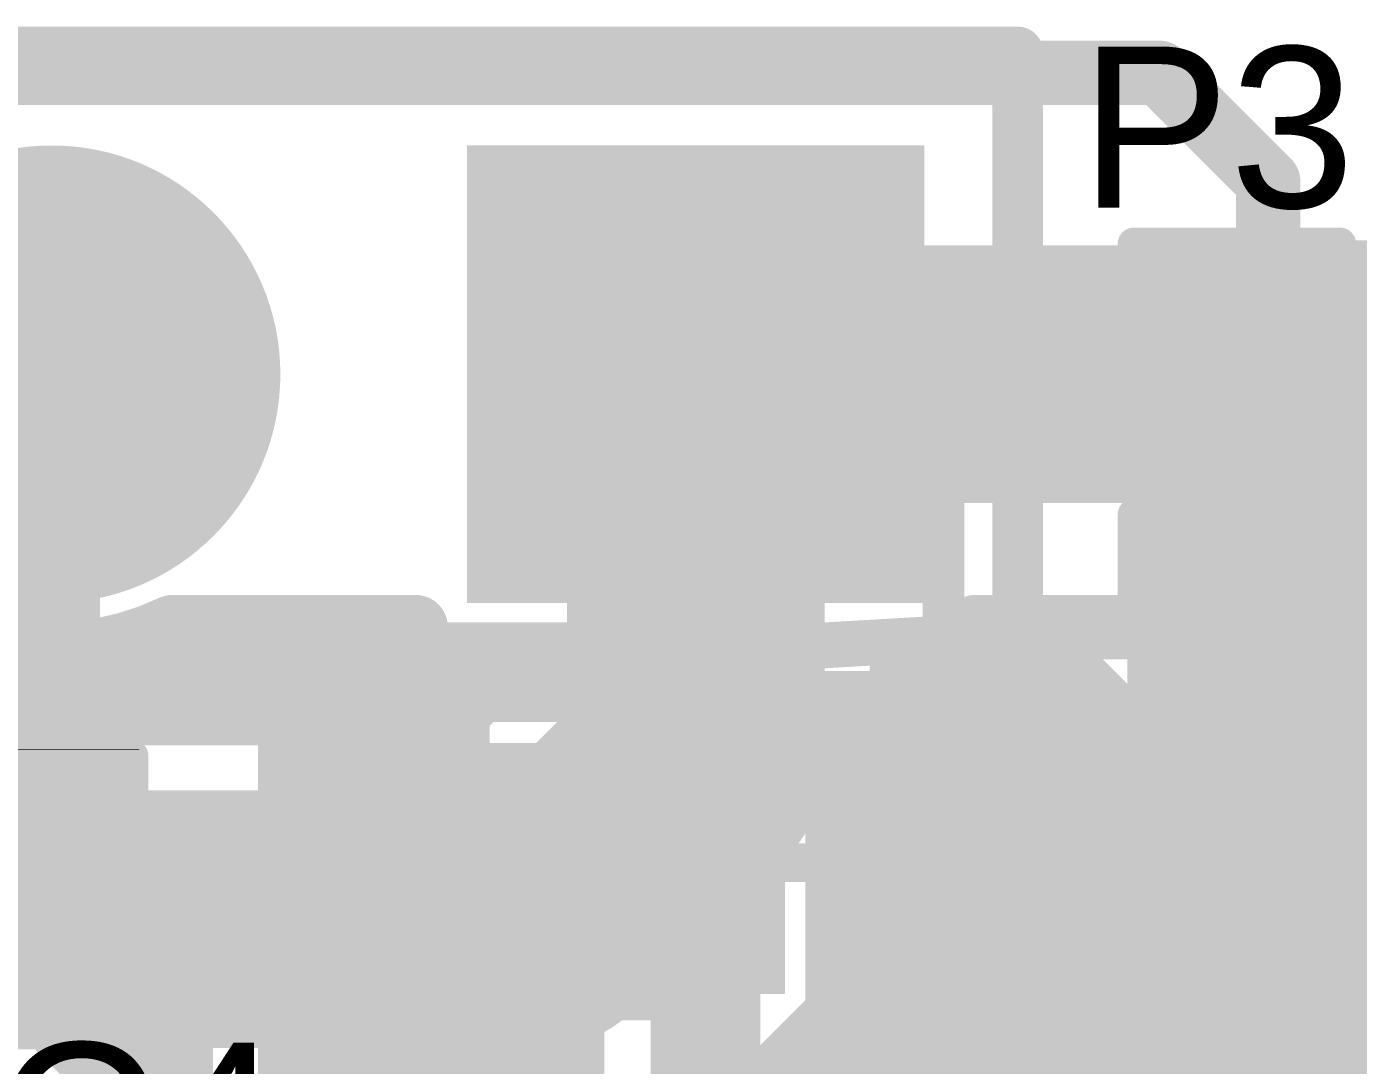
# Model space of a CAD drawing. Header units: millimetres. Extents: x 0.01 to 1.77, y 0.01 to 0.78.
# Drawn here: x 0.8551 to 1.0619, y 0.62 to 0.7812 of the extents above; entities that cross this region are included whole.
import ezdxf

# ---------------------------------------------------------------- set-up
doc = ezdxf.new("R2010")
doc.units = ezdxf.units.MM
doc.header["$MEASUREMENT"] = 0
for name, color, linetype in [('BottomLayer', 5, 'Continuous'), ('BottomOverlay', 54, 'Continuous'), ('BottomSolder', 6, 'Continuous'), ('MultiLayer', 9, 'Continuous'), ('PadHoleLayer', 156, 'Continuous'), ('TopLayer', 1, 'Continuous'), ('TopOverlay', 2, 'Continuous'), ('TopPaste', 8, 'Continuous'), ('TopSolder', 216, 'Continuous')]:
    doc.layers.add(name, color=color, linetype=linetype)
doc.styles.add('Arial', font='', dxfattribs={"height": 0.2})
doc.styles.get('Arial').set_extended_font_data('Arial')

# ---------------------------------------------------------------- blocks, each defined once
blk = doc.blocks.new('R__0402_17')
at = {"layer": 'TopLayer'}
for points in [[(-0.0275, -0.0125), (-0.0275, 0.0125), (-0.0095, 0.0125), (-0.0095, -0.0125)], [(0.0095, -0.0125), (0.0095, 0.0125), (0.0275, 0.0125), (0.0275, -0.0125)]]:
    blk.add_hatch(color=1, dxfattribs=at).paths.add_polyline_path(points)
at = {"layer": 'TopPaste'}
for points in [[(-0.0275, -0.0125), (-0.0275, 0.0125), (-0.0095, 0.0125), (-0.0095, -0.0125)], [(0.0095, -0.0125), (0.0095, 0.0125), (0.0275, 0.0125), (0.0275, -0.0125)]]:
    blk.add_hatch(color=8, dxfattribs=at).paths.add_polyline_path(points)
at = {"layer": 'TopSolder'}
for points in [[(-0.0315, -0.0165), (-0.0315, 0.0165), (-0.0055, 0.0165), (-0.0055, -0.0165)], [(0.0055, -0.0165), (0.0055, 0.0165), (0.0315, 0.0165), (0.0315, -0.0165)]]:
    blk.add_hatch(color=216, dxfattribs=at).paths.add_polyline_path(points)
at = {"layer": 'TopOverlay'}
for points, const_width in [([(-0.031, 0.016), (-0.031, -0.016)], 0.005), ([(0.031, 0.016), (-0.031, 0.016)], 0.005), ([(0.031, 0.016), (0.031, -0.016)], 0.005), ([(0.031, -0.016), (-0.031, -0.016)], 0.005), ([(0.032, -0.017), (-0.032, -0.017)], 0.000127)]:
    blk.add_lwpolyline(points, dxfattribs=dict(at, const_width=const_width))
for points, const_width in [([(-0.03225, 0.016, 1), (-0.02975, 0.016, 1)], 0.0025), ([(-0.03225, 0.016, 1), (-0.02975, 0.016, 1)], 0.0025), ([(0.02975, 0.016, 1), (0.03225, 0.016, 1)], 0.0025), ([(0.02975, 0.016, 1), (0.03225, 0.016, 1)], 0.0025), ([(-0.03225, -0.016, 1), (-0.02975, -0.016, 1)], 0.0025), ([(-0.03225, -0.016, 1), (-0.02975, -0.016, 1)], 0.0025), ([(0.02975, -0.016, 1), (0.03225, -0.016, 1)], 0.0025), ([(0.02975, -0.016, 1), (0.03225, -0.016, 1)], 0.0025), ([(-0.03203, -0.017, 1), (-0.03197, -0.017, 1)], 0.0000635), ([(0.03197, -0.017, 1), (0.03203, -0.017, 1)], 0.0000635)]:
    blk.add_lwpolyline(points, format="xyb", close=True, dxfattribs=dict(at, const_width=const_width))
blk = doc.blocks.new('HDR1X10_31')
at = {"layer": 'BottomLayer'}
blk.add_hatch(color=5, dxfattribs=at).paths.add_polyline_path([(-0.0315, 0.0315), (0.0315, 0.0315), (0.0315, -0.0315), (-0.0315, -0.0315)])
h = blk.add_hatch(color=5, dxfattribs=at)
edge = h.paths.add_edge_path()
edge.add_arc((0.1, 0), 0.0315, 0, 360)
at = {"layer": 'BottomSolder'}
blk.add_hatch(color=6, dxfattribs=at).paths.add_polyline_path([(-0.0355, 0.0355), (0.0355, 0.0355), (0.0355, -0.0355), (-0.0355, -0.0355)])
h = blk.add_hatch(color=6, dxfattribs=at)
edge = h.paths.add_edge_path()
edge.add_arc((0.1, 0), 0.0355, 0, 360)
at = {"layer": 'MultiLayer'}
blk.add_hatch(color=9, dxfattribs=at).paths.add_polyline_path([(-0.0315, 0.0315), (0.0315, 0.0315), (0.0315, -0.0315), (-0.0315, -0.0315)])
h = blk.add_hatch(color=9, dxfattribs=at)
edge = h.paths.add_edge_path()
edge.add_arc((0.1, 0), 0.0315, 0, 360)
at = {"layer": 'PadHoleLayer'}
h = blk.add_hatch(color=156, dxfattribs=at)
edge = h.paths.add_edge_path()
edge.add_arc((0, 0), 0.01969, 0, 360)
h = blk.add_hatch(color=156, dxfattribs=at)
edge = h.paths.add_edge_path()
edge.add_arc((0.1, 0), 0.01969, 0, 360)
at = {"layer": 'TopLayer'}
blk.add_hatch(color=1, dxfattribs=at).paths.add_polyline_path([(-0.0315, 0.0315), (0.0315, 0.0315), (0.0315, -0.0315), (-0.0315, -0.0315)])
h = blk.add_hatch(color=1, dxfattribs=at)
edge = h.paths.add_edge_path()
edge.add_arc((0.1, 0), 0.0315, 0, 360)
at = {"layer": 'TopSolder'}
blk.add_hatch(color=216, dxfattribs=at).paths.add_polyline_path([(-0.0355, 0.0355), (0.0355, 0.0355), (0.0355, -0.0355), (-0.0355, -0.0355)])
h = blk.add_hatch(color=216, dxfattribs=at)
edge = h.paths.add_edge_path()
edge.add_arc((0.1, 0), 0.0355, 0, 360)
at = {"layer": 'TopOverlay', "const_width": 0.00787}
for points in [[(0.025, 0.05), (-0.05, 0.05)], [(-0.05, 0.05), (-0.05, -0.05)], [(0.95, 0.05), (0.025, 0.05)], [(0.95, -0.05), (-0.05, -0.05)]]:
    blk.add_lwpolyline(points, dxfattribs=at)
at = {"layer": 'TopOverlay', "const_width": 0.00394}
for points in [[(-0.05197, 0.05, 1), (-0.04803, 0.05, 1)], [(-0.05197, 0.05, 1), (-0.04803, 0.05, 1)], [(0.02303, 0.05, 1), (0.02697, 0.05, 1)], [(0.02303, 0.05, 1), (0.02697, 0.05, 1)], [(-0.05197, -0.05, 1), (-0.04803, -0.05, 1)], [(-0.05197, -0.05, 1), (-0.04803, -0.05, 1)]]:
    blk.add_lwpolyline(points, format="xyb", close=True, dxfattribs=at)
blk = doc.blocks.new('SMA_40')
at = {"layer": 'TopLayer'}
blk.add_hatch(color=1, dxfattribs=at).paths.add_polyline_path([(0.02953, 0.03346), (0.12795, 0.03346), (0.12795, -0.03346), (0.02953, -0.03346)])
at = {"layer": 'TopPaste'}
blk.add_hatch(color=8, dxfattribs=at).paths.add_polyline_path([(0.02953, 0.03346), (0.12795, 0.03346), (0.12795, -0.03346), (0.02953, -0.03346)])
at = {"layer": 'TopSolder'}
blk.add_hatch(color=216, dxfattribs=at).paths.add_polyline_path([(0.02553, 0.03746), (0.13195, 0.03746), (0.13195, -0.03746), (0.02553, -0.03746)])
blk = doc.blocks.new('C__0805_58')
at = {"layer": 'TopLayer'}
for points in [[(-0.06, 0.03), (-0.02, 0.03), (-0.02, -0.03), (-0.06, -0.03)], [(0.02, 0.03), (0.06, 0.03), (0.06, -0.03), (0.02, -0.03)]]:
    blk.add_hatch(color=1, dxfattribs=at).paths.add_polyline_path(points)
at = {"layer": 'TopPaste'}
for points in [[(-0.06, 0.03), (-0.02, 0.03), (-0.02, -0.03), (-0.06, -0.03)], [(0.02, 0.03), (0.06, 0.03), (0.06, -0.03), (0.02, -0.03)]]:
    blk.add_hatch(color=8, dxfattribs=at).paths.add_polyline_path(points)
at = {"layer": 'TopSolder'}
for points in [[(-0.06276, 0.03276), (-0.01724, 0.03276), (-0.01724, -0.03276), (-0.06276, -0.03276)], [(0.01724, 0.03276), (0.06276, 0.03276), (0.06276, -0.03276), (0.01724, -0.03276)]]:
    blk.add_hatch(color=216, dxfattribs=at).paths.add_polyline_path(points)
at = {"layer": 'TopOverlay', "const_width": 0.005}
for points in [[(-0.024, 0.034), (-0.064, 0.034)], [(-0.064, 0.034), (-0.064, -0.034)], [(0.064, 0.034), (0.024, 0.034)], [(0.064, 0.034), (0.064, -0.034)], [(-0.024, -0.034), (-0.064, -0.034)], [(0.064, -0.034), (0.024, -0.034)]]:
    blk.add_lwpolyline(points, dxfattribs=at)
at = {"layer": 'TopOverlay', "const_width": 0.0025}
for points in [[(-0.06525, 0.034, 1), (-0.06275, 0.034, 1)], [(-0.06525, 0.034, 1), (-0.06275, 0.034, 1)], [(-0.02525, 0.034, 1), (-0.02275, 0.034, 1)], [(0.02275, 0.034, 1), (0.02525, 0.034, 1)], [(0.06275, 0.034, 1), (0.06525, 0.034, 1)], [(0.06275, 0.034, 1), (0.06525, 0.034, 1)], [(-0.06525, -0.034, 1), (-0.06275, -0.034, 1)], [(-0.06525, -0.034, 1), (-0.06275, -0.034, 1)], [(-0.02525, -0.034, 1), (-0.02275, -0.034, 1)], [(0.02275, -0.034, 1), (0.02525, -0.034, 1)], [(0.06275, -0.034, 1), (0.06525, -0.034, 1)], [(0.06275, -0.034, 1), (0.06525, -0.034, 1)]]:
    blk.add_lwpolyline(points, format="xyb", close=True, dxfattribs=at)
blk = doc.blocks.new('C__0402_59')
at = {"layer": 'TopLayer'}
for points in [[(-0.0275, -0.0125), (-0.0275, 0.0125), (-0.0095, 0.0125), (-0.0095, -0.0125)], [(0.0095, -0.0125), (0.0095, 0.0125), (0.0275, 0.0125), (0.0275, -0.0125)]]:
    blk.add_hatch(color=1, dxfattribs=at).paths.add_polyline_path(points)
at = {"layer": 'TopPaste'}
for points in [[(-0.0275, -0.0125), (-0.0275, 0.0125), (-0.0095, 0.0125), (-0.0095, -0.0125)], [(0.0095, -0.0125), (0.0095, 0.0125), (0.0275, 0.0125), (0.0275, -0.0125)]]:
    blk.add_hatch(color=8, dxfattribs=at).paths.add_polyline_path(points)
at = {"layer": 'TopSolder'}
for points in [[(-0.02986, -0.01486), (-0.02986, 0.01486), (-0.00714, 0.01486), (-0.00714, -0.01486)], [(0.00714, -0.01486), (0.00714, 0.01486), (0.02986, 0.01486), (0.02986, -0.01486)]]:
    blk.add_hatch(color=216, dxfattribs=at).paths.add_polyline_path(points)
at = {"layer": 'TopOverlay', "const_width": 0.005}
for points in [[(-0.031, 0.016), (-0.011, 0.016)], [(-0.031, 0.016), (-0.031, -0.016)], [(0.011, 0.016), (0.031, 0.016)], [(0.031, 0.016), (0.031, -0.016)], [(-0.031, -0.016), (-0.011, -0.016)], [(0.011, -0.016), (0.031, -0.016)]]:
    blk.add_lwpolyline(points, dxfattribs=at)
at = {"layer": 'TopOverlay', "const_width": 0.0025}
for points in [[(-0.03225, 0.016, 1), (-0.02975, 0.016, 1)], [(-0.03225, 0.016, 1), (-0.02975, 0.016, 1)], [(-0.01225, 0.016, 1), (-0.00975, 0.016, 1)], [(0.00975, 0.016, 1), (0.01225, 0.016, 1)], [(0.02975, 0.016, 1), (0.03225, 0.016, 1)], [(0.02975, 0.016, 1), (0.03225, 0.016, 1)], [(-0.03225, -0.016, 1), (-0.02975, -0.016, 1)], [(-0.03225, -0.016, 1), (-0.02975, -0.016, 1)], [(-0.01225, -0.016, 1), (-0.00975, -0.016, 1)], [(0.00975, -0.016, 1), (0.01225, -0.016, 1)], [(0.02975, -0.016, 1), (0.03225, -0.016, 1)], [(0.02975, -0.016, 1), (0.03225, -0.016, 1)]]:
    blk.add_lwpolyline(points, format="xyb", close=True, dxfattribs=at)

msp = doc.modelspace()

# ---------------------------------------------------------------- hatches: boundary and pattern name
at = {"layer": 'TopLayer'}
for points in [[(1.0265, 0.722), (1.0945, 0.722), (1.0945, 0.748), (1.0265, 0.748)], [(1.026, 0.663), (1.14, 0.663), (1.14, 0.708), (1.026, 0.708)], [(0.976, 0.601), (1.14, 0.601), (1.14, 0.679), (0.976, 0.679)], [(0.891, 0.551), (0.943, 0.551), (0.943, 0.67), (0.891, 0.67)]]:
    msp.add_hatch(color=1, dxfattribs=at).paths.add_polyline_path(points)

# ---------------------------------------------------------------- linework, layer by layer
at = {"layer": 'BottomLayer'}
for points, const_width in [([(0.95898, 0.72724), (1.22896, 0.72724)], 0.04), ([(0.95898, 0.6665), (0.95898, 0.72724)], 0.04), ([(0.87773, 0.688), (0.91548, 0.688)], 0.01), ([(0.88881, 0.67468), (0.90214, 0.688)], 0.01), ([(0.90403, 0.688), (0.91735, 0.67468)], 0.01), ([(0.91548, 0.68375), (0.91548, 0.688)], 0.01), ([(0.99098, 0.67077), (1.0082, 0.688)], 0.01), ([(1.00247, 0.688), (1.191, 0.688)], 0.01), ([(1.00247, 0.68375), (1.00247, 0.688)], 0.01), ([(1.00956, 0.654), (1.04356, 0.688)], 0.01), ([(1.0101, 0.688), (1.0441, 0.654)], 0.01), ([(1.04491, 0.654), (1.07891, 0.688)], 0.01), ([(1.04545, 0.688), (1.07945, 0.654)], 0.01), ([(0.85346, 0.67468), (0.86269, 0.68391)], 0.01), ([(0.87118, 0.6855), (0.882, 0.67468)], 0.01), ([(0.91548, 0.68375), (0.92698, 0.68375)], 0.01), ([(0.92698, 0.67976), (0.92698, 0.68375)], 0.01), ([(0.99098, 0.68375), (1.00247, 0.68375)], 0.01), ([(0.99098, 0.6665), (0.99098, 0.68375)], 0.01), ([(0.93515, 0.64268), (0.95898, 0.6665)], 0.04), ([(0.92189, 0.67468), (0.92698, 0.67976)], 0.01), ([(0.8074, 0.67468), (0.92189, 0.67468)], 0.01), ([(0.99098, 0.67177), (1.00874, 0.654)], 0.01), ([(0.79415, 0.64268), (0.93515, 0.64268)], 0.04), ([(0.992, 0.654), (1.28972, 0.654)], 0.01), ([(0.94869, 0.58869), (0.992, 0.632)], 0.02), ([(0.992, 0.632), (1.343, 0.632)], 0.02)]:
    msp.add_lwpolyline(points, dxfattribs=dict(at, const_width=const_width))
for points, const_width in [([(0.94898, 0.72724, 1), (0.96898, 0.72724, 1)], 0.02), ([(0.94898, 0.72724, 1), (0.96898, 0.72724, 1)], 0.02), ([(0.87523, 0.688, 1), (0.88023, 0.688, 1)], 0.005), ([(0.87523, 0.688, 1), (0.88023, 0.688, 1)], 0.005), ([(0.89964, 0.688, 1), (0.90464, 0.688, 1)], 0.005), ([(0.90153, 0.688, 1), (0.90653, 0.688, 1)], 0.005), ([(0.91298, 0.688, 1), (0.91798, 0.688, 1)], 0.005), ([(0.91298, 0.688, 1), (0.91798, 0.688, 1)], 0.005), ([(0.99997, 0.688, 1), (1.00497, 0.688, 1)], 0.005), ([(0.99997, 0.688, 1), (1.00497, 0.688, 1)], 0.005), ([(1.0057, 0.688, 1), (1.0107, 0.688, 1)], 0.005), ([(1.0076, 0.688, 1), (1.0126, 0.688, 1)], 0.005), ([(1.04106, 0.688, 1), (1.04606, 0.688, 1)], 0.005), ([(1.04295, 0.688, 1), (1.04795, 0.688, 1)], 0.005), ([(0.86019, 0.68391, 1), (0.86519, 0.68391, 1)], 0.005), ([(0.86868, 0.6855, 1), (0.87368, 0.6855, 1)], 0.005), ([(0.91298, 0.68375, 1), (0.91798, 0.68375, 1)], 0.005), ([(0.91298, 0.68375, 1), (0.91798, 0.68375, 1)], 0.005), ([(0.92448, 0.68375, 1), (0.92948, 0.68375, 1)], 0.005), ([(0.92448, 0.68375, 1), (0.92948, 0.68375, 1)], 0.005), ([(0.98848, 0.68375, 1), (0.99348, 0.68375, 1)], 0.005), ([(0.98848, 0.68375, 1), (0.99348, 0.68375, 1)], 0.005), ([(0.99997, 0.68375, 1), (1.00497, 0.68375, 1)], 0.005), ([(0.99997, 0.68375, 1), (1.00497, 0.68375, 1)], 0.005), ([(0.94898, 0.6665, 1), (0.96898, 0.6665, 1)], 0.02), ([(0.94898, 0.6665, 1), (0.96898, 0.6665, 1)], 0.02), ([(0.92448, 0.67976, 1), (0.92948, 0.67976, 1)], 0.005), ([(0.92448, 0.67976, 1), (0.92948, 0.67976, 1)], 0.005), ([(0.85096, 0.67468, 1), (0.85596, 0.67468, 1)], 0.005), ([(0.8795, 0.67468, 1), (0.8845, 0.67468, 1)], 0.005), ([(0.88631, 0.67468, 1), (0.89131, 0.67468, 1)], 0.005), ([(0.91485, 0.67468, 1), (0.91985, 0.67468, 1)], 0.005), ([(0.91939, 0.67468, 1), (0.92439, 0.67468, 1)], 0.005), ([(0.91939, 0.67468, 1), (0.92439, 0.67468, 1)], 0.005), ([(0.98848, 0.67177, 1), (0.99348, 0.67177, 1)], 0.005), ([(0.98848, 0.67077, 1), (0.99348, 0.67077, 1)], 0.005), ([(0.98848, 0.6665, 1), (0.99348, 0.6665, 1)], 0.005), ([(0.98848, 0.6665, 1), (0.99348, 0.6665, 1)], 0.005), ([(0.98848, 0.6665, 1), (0.99348, 0.6665, 1)], 0.005), ([(0.92515, 0.64268, 1), (0.94515, 0.64268, 1)], 0.02), ([(0.92515, 0.64268, 1), (0.94515, 0.64268, 1)], 0.02), ([(0.9858, 0.65369, 1), (0.9908, 0.65369, 1)], 0.005), ([(0.9858, 0.65369, 1), (0.9908, 0.65369, 1)], 0.005), ([(0.9858, 0.65369, 1), (0.9908, 0.65369, 1)], 0.005), ([(0.9858, 0.65369, 1), (0.9908, 0.65369, 1)], 0.005), ([(0.9895, 0.654, 1), (0.9945, 0.654, 1)], 0.005), ([(0.9895, 0.654, 1), (0.9945, 0.654, 1)], 0.005), ([(0.9895, 0.654, 1), (0.9945, 0.654, 1)], 0.005), ([(1.00624, 0.654, 1), (1.01124, 0.654, 1)], 0.005), ([(1.00706, 0.654, 1), (1.01206, 0.654, 1)], 0.005), ([(1.0416, 0.654, 1), (1.0466, 0.654, 1)], 0.005), ([(1.04241, 0.654, 1), (1.04741, 0.654, 1)], 0.005), ([(0.987, 0.632, 1), (0.997, 0.632, 1)], 0.01), ([(0.987, 0.632, 1), (0.997, 0.632, 1)], 0.01)]:
    msp.add_lwpolyline(points, format="xyb", close=True, dxfattribs=dict(at, const_width=const_width))
at = {"layer": 'BottomLayer', "const_width": 0.01}
for points in [[(0.87773, 0.688, -0.226693), (0.84022, 0.688)], [(0.99098, 0.6665, -0.103397), (0.9883, 0.65369)], [(0.99098, 0.6665, -0.103397), (0.9883, 0.65369)], [(0.9883, 0.65369, -0.042304), (0.992, 0.654)], [(0.9883, 0.65369, -0.042304), (0.992, 0.654)]]:
    msp.add_lwpolyline(points, format="xyb", dxfattribs=at)
at = {"layer": 'TopLayer'}
for points, const_width in [([(0.789, 0.774), (1.031, 0.774)], 0.01), ([(1.031, 0.774), (1.04786, 0.75714)], 0.01), ([(1.04786, 0.743), (1.04786, 0.75714)], 0.01), ([(1.04786, 0.743), (1.05586, 0.735)], 0.01), ([(1.05586, 0.735), (1.0605, 0.735)], 0.01), ([(0.85898, 0.65252), (0.85898, 0.72724)], 0.015), ([(0.87848, 0.688), (0.91548, 0.688)], 0.01), ([(0.87848, 0.6765), (0.87848, 0.688)], 0.01), ([(0.89614, 0.682), (0.90214, 0.688)], 0.01), ([(0.90403, 0.688), (0.91003, 0.682)], 0.01), ([(0.91548, 0.68375), (0.91548, 0.688)], 0.01), ([(0.91548, 0.68375), (0.964, 0.68375)], 0.01), ([(0.964, 0.589), (0.964, 0.68375)], 0.01), ([(0.879, 0.682), (0.955, 0.682)], 0.01), ([(0.879, 0.6765), (0.879, 0.682)], 0.01), ([(0.955, 0.677), (0.955, 0.682)], 0.01), ([(0.957, 0.67215), (0.964, 0.67915)], 0.01), ([(0.957, 0.587), (0.957, 0.677)], 0.01), ([(0.922, 0.632), (0.922, 0.672)], 0.01), ([(0.957, 0.67039), (0.964, 0.66339)], 0.01), ([(0.957, 0.6368), (0.964, 0.6438)], 0.01), ([(0.957, 0.63503), (0.964, 0.62803)], 0.01), ([(0.922, 0.632), (0.952, 0.632)], 0.01), ([(0.846, 0.6275), (0.879, 0.6275)], 0.01), ([(0.85847, 0.6275), (0.87297, 0.613)], 0.01), ([(0.86249, 0.613), (0.87699, 0.6275)], 0.01), ([(0.879, 0.613), (0.879, 0.6275)], 0.01)]:
    msp.add_lwpolyline(points, dxfattribs=dict(at, const_width=const_width))
for points, const_width in [([(1.0285, 0.774, 1), (1.0335, 0.774, 1)], 0.005), ([(1.0285, 0.774, 1), (1.0335, 0.774, 1)], 0.005), ([(1.04536, 0.75714, 1), (1.05036, 0.75714, 1)], 0.005), ([(1.04536, 0.75714, 1), (1.05036, 0.75714, 1)], 0.005), ([(1.04536, 0.743, 1), (1.05036, 0.743, 1)], 0.005), ([(1.04536, 0.743, 1), (1.05036, 0.743, 1)], 0.005), ([(1.05336, 0.735, 1), (1.05836, 0.735, 1)], 0.005), ([(1.05336, 0.735, 1), (1.05836, 0.735, 1)], 0.005), ([(1.058, 0.735, 1), (1.063, 0.735, 1)], 0.005), ([(0.85523, 0.72724, 1), (0.86273, 0.72724, 1)], 0.0075), ([(0.87598, 0.688, 1), (0.88098, 0.688, 1)], 0.005), ([(0.87598, 0.688, 1), (0.88098, 0.688, 1)], 0.005), ([(0.89964, 0.688, 1), (0.90464, 0.688, 1)], 0.005), ([(0.90153, 0.688, 1), (0.90653, 0.688, 1)], 0.005), ([(0.91298, 0.688, 1), (0.91798, 0.688, 1)], 0.005), ([(0.91298, 0.688, 1), (0.91798, 0.688, 1)], 0.005), ([(0.91298, 0.68375, 1), (0.91798, 0.68375, 1)], 0.005), ([(0.91298, 0.68375, 1), (0.91798, 0.68375, 1)], 0.005), ([(0.9615, 0.68375, 1), (0.9665, 0.68375, 1)], 0.005), ([(0.9615, 0.68375, 1), (0.9665, 0.68375, 1)], 0.005), ([(0.8765, 0.682, 1), (0.8815, 0.682, 1)], 0.005), ([(0.8765, 0.682, 1), (0.8815, 0.682, 1)], 0.005), ([(0.89364, 0.682, 1), (0.89864, 0.682, 1)], 0.005), ([(0.90753, 0.682, 1), (0.91253, 0.682, 1)], 0.005), ([(0.9525, 0.682, 1), (0.9575, 0.682, 1)], 0.005), ([(0.9525, 0.682, 1), (0.9575, 0.682, 1)], 0.005), ([(0.9615, 0.67915, 1), (0.9665, 0.67915, 1)], 0.005), ([(0.87598, 0.6765, 1), (0.88098, 0.6765, 1)], 0.005), ([(0.8765, 0.6765, 1), (0.8815, 0.6765, 1)], 0.005), ([(0.9525, 0.677, 1), (0.9575, 0.677, 1)], 0.005), ([(0.9545, 0.677, 1), (0.9595, 0.677, 1)], 0.005), ([(0.9195, 0.672, 1), (0.9245, 0.672, 1)], 0.005), ([(0.9545, 0.67215, 1), (0.9595, 0.67215, 1)], 0.005), ([(0.9545, 0.67039, 1), (0.9595, 0.67039, 1)], 0.005), ([(0.9615, 0.66339, 1), (0.9665, 0.66339, 1)], 0.005), ([(0.85523, 0.65252, 1), (0.86273, 0.65252, 1)], 0.0075), ([(0.9615, 0.6438, 1), (0.9665, 0.6438, 1)], 0.005), ([(0.9545, 0.6368, 1), (0.9595, 0.6368, 1)], 0.005), ([(0.9545, 0.63503, 1), (0.9595, 0.63503, 1)], 0.005), ([(0.9195, 0.632, 1), (0.9245, 0.632, 1)], 0.005), ([(0.9195, 0.632, 1), (0.9245, 0.632, 1)], 0.005), ([(0.9495, 0.632, 1), (0.9545, 0.632, 1)], 0.005), ([(0.9615, 0.62803, 1), (0.9665, 0.62803, 1)], 0.005), ([(0.85597, 0.6275, 1), (0.86097, 0.6275, 1)], 0.005), ([(0.87449, 0.6275, 1), (0.87949, 0.6275, 1)], 0.005), ([(0.8765, 0.6275, 1), (0.8815, 0.6275, 1)], 0.005), ([(0.8765, 0.6275, 1), (0.8815, 0.6275, 1)], 0.005)]:
    msp.add_lwpolyline(points, format="xyb", close=True, dxfattribs=dict(at, const_width=const_width))

# ---------------------------------------------------------------- block references
for name, p, rotation in [('HDR1X10_31', (0.95898, 0.72724), 180), ('C__0402_59', (1.043, 0.7165), 90), ('SMA_40', (1.166, 0.641), 180), ('R__0402_17', (0.8405, 0.652), 180), ('C__0805_58', (0.962, 0.632), 180)]:
    msp.add_blockref(name, p, dxfattribs=dict(rotation=rotation))

# ---------------------------------------------------------------- texts
at = {"layer": 'BottomOverlay', "style": 'Arial', "text_generation_flag": 2}
msp.add_text('+5', height=0.06, rotation=270, dxfattribs=at).set_placement((0.9407, 0.627))
at = {"layer": 'TopOverlay', "style": 'Arial'}
for s, p in [('P3', (1.0186, 0.75308)), ('C4', (0.85017, 0.5985))]:
    msp.add_text(s, height=0.025, dxfattribs=at).set_placement(p)

doc.saveas('drawing.dxf')
